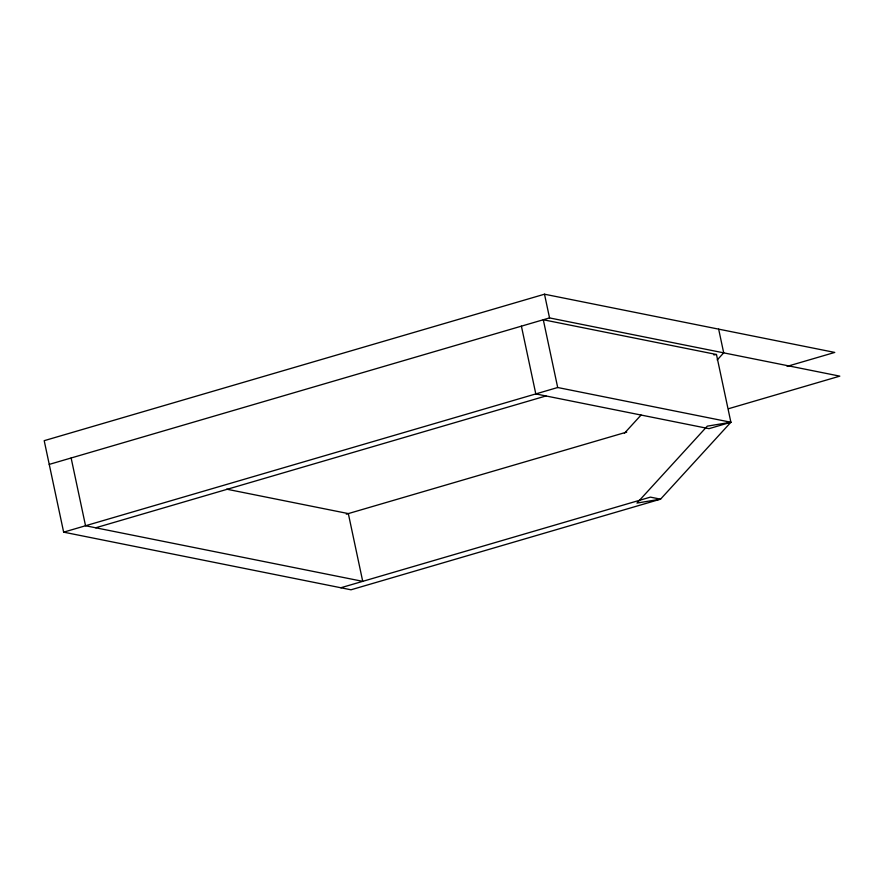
<?xml version="1.0" encoding="UTF-8"?>
<svg xmlns="http://www.w3.org/2000/svg" width="884" height="884" viewBox="0 0 884 884"><rect width="100%" height="100%" fill="white"/><g stroke="black" fill="none" stroke-linecap="round" stroke-linejoin="round"><path stroke-width="1.33" d="M624.402 433.282L641.055 415.071M717.2 359.965L723.698 352.849L718.659 329.135M521.405 326.163L535.803 393.921L708.99 428.663L730.88 422.254L557.693 387.512L543.295 319.754L716.471 354.495L730.88 422.254L660.558 499.162L351.003 589.794L63.648 532.157L44.2 440.674L544.5 294.206L834.761 352.429L787.114 366.374M49.239 464.398L549.539 317.92L839.8 376.142L728.626 408.695M63.648 532.157L557.693 387.512M95.693 527.781L545.969 395.966M346.285 514.19L626.734 432.077M340.837 587.761L650.403 497.128L660.558 499.162L636.955 503.073L707.277 426.154L730.88 422.254M713.852 354.926L716.471 354.495M226.624 489.172L348.329 513.593L362.727 581.352L85.538 525.748L71.129 457.989M544.5 294.206L549.539 317.92"/></g></svg>
